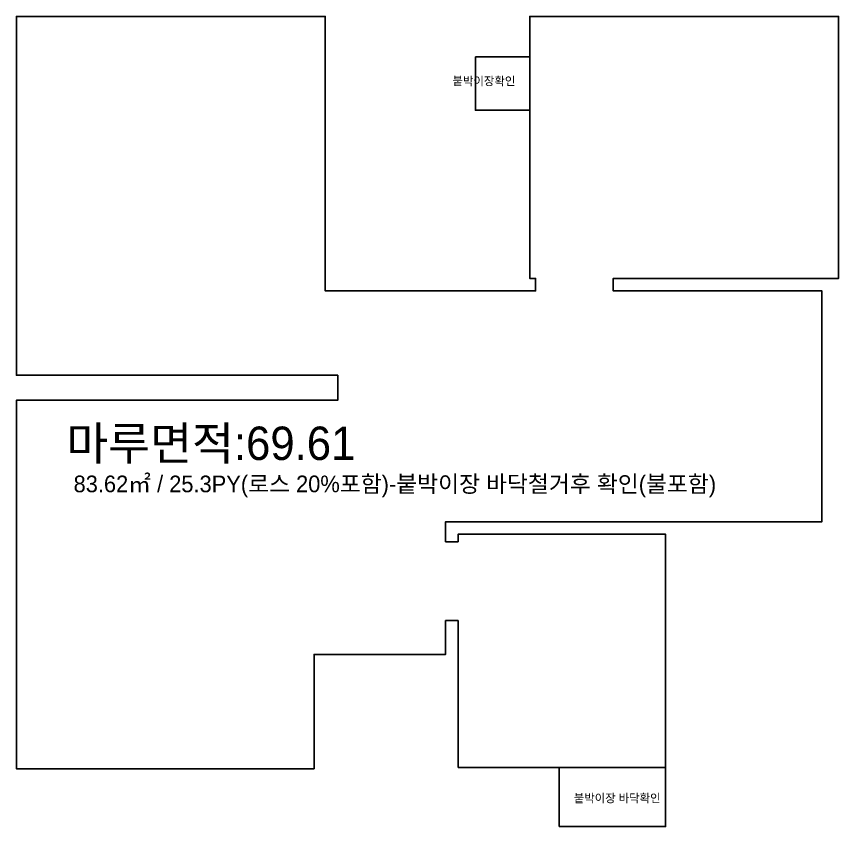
# Model space of a CAD drawing. Header units: inches. Extents: x 38372 to 259385, y 31566 to 93830.
# Drawn here: x 76738 to 86588, y 31566 to 41274 of the extents above; entities that cross this region are included whole.
import ezdxf

# ---------------------------------------------------------------- set-up
doc = ezdxf.new("R2010")
doc.units = ezdxf.units.IN
doc.header["$LTSCALE"] = 50
doc.header["$MEASUREMENT"] = 0
doc.layers.add('0-ELC TEXT', color=7, linetype='Continuous')
doc.layers.add('면적', color=3, linetype='Continuous')
doc.styles.add('코레일둥고', font='Korail_Round_Gothic_Medium.ttf')

msp = doc.modelspace()

# ---------------------------------------------------------------- linework, layer by layer
at = {"layer": '면적'}
for points in [[(82030, 32275), (84515, 32275), (84515, 35069), (82030, 35069), (82030, 34979), (81880, 34979), (81880, 35219), (86388, 35219), (86388, 37984), (83888, 37984), (83888, 38134), (86588, 38134), (86588, 41274), (82888, 41274), (82888, 38134), (82958, 38134), (82958, 37984), (80438, 37984), (80438, 41274), (76738, 41274), (76738, 36974), (80438, 36974), (80588, 36974), (80588, 36674), (76738, 36674), (76738, 32259), (80305, 32259), (80305, 33629), (81880, 33629), (81880, 34035), (82030, 34035)], [(82238, 40789), (82888, 40789), (82888, 40149), (82238, 40149)], [(83239, 31566), (84515, 31566), (84515, 32275), (83239, 32275)]]:
    msp.add_lwpolyline(points, close=True, dxfattribs=at)

# ---------------------------------------------------------------- texts
at = {"layer": '0-ELC TEXT', "style": '코레일둥고'}
for s, height, p in [('붙박이장확인', 100, (81962.6, 40449.1)), ('마루면적:69.61', 400, (77336, 35958.9)), ('83.62㎡ / 25.3PY(로스 20%%%포함)-붙박이장 바닥철거후 확인(불포함)', 200, (77422.6, 35572)), ('붙박이장 바닥확인', 100, (83415.5, 31855.5))]:
    msp.add_text(s, height=height, dxfattribs=at).set_placement(p)

doc.saveas('drawing.dxf')
